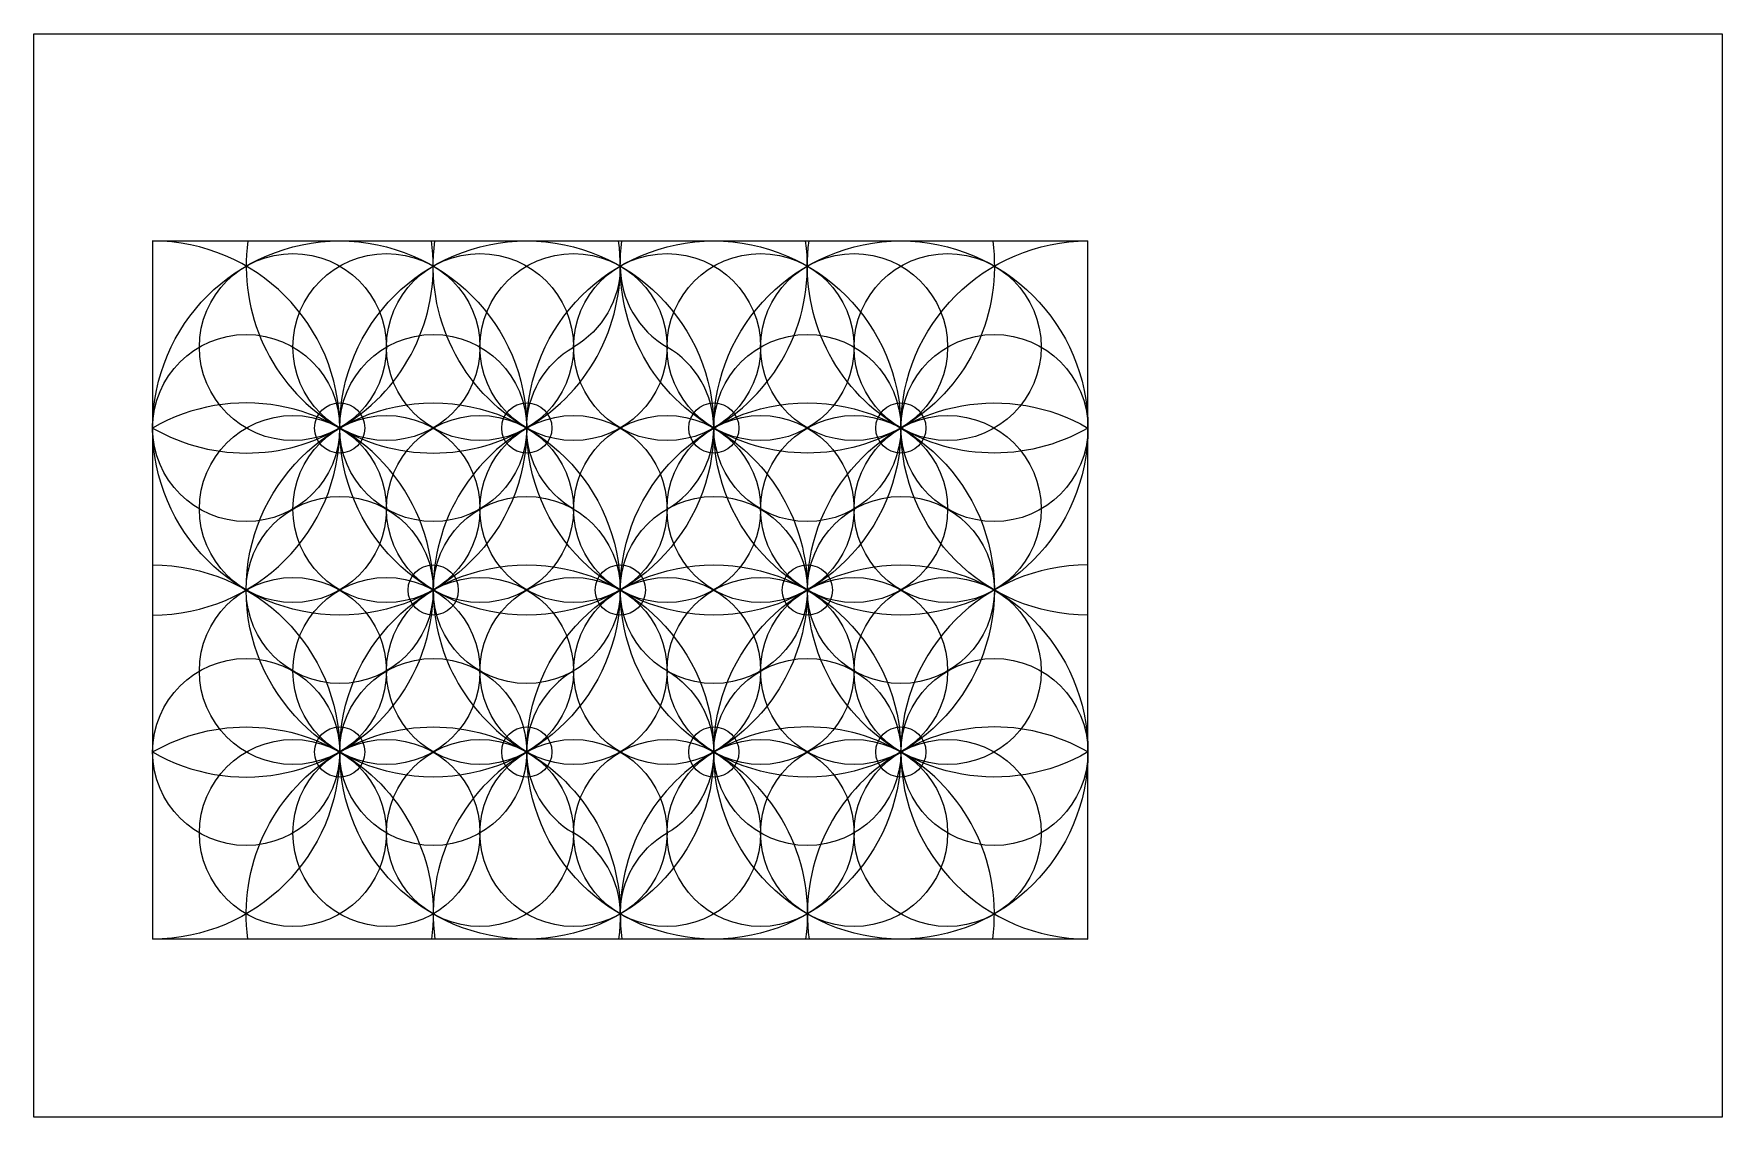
# Model space of a CAD drawing. Extents: x 0 to 1143, y 0 to 734.
import ezdxf

# ---------------------------------------------------------------- set-up
doc = ezdxf.new("R2010")
doc.units = 0
doc.layers.get('0').update_dxf_attribs({"linetype": 'CONTINUOUS'})

msp = doc.modelspace()

# ---------------------------------------------------------------- linework, layer by layer
at = {"color": 7}
for points in [[(0, 733.5), (1143, 733.5), (1143, 0), (0, 0)], [(238.757844, 521.415604)], [(302.070162, 521.415604)], [(365.382479, 521.415604)], [(428.694797, 521.415604)], [(492.007115, 521.415604)], [(555.319432, 521.415604)], [(618.63175, 521.415604)], [(681.944068, 521.415604)], [(207.101685, 466.585529)], [(224.085336, 466.585529)], [(333.72632, 466.585529)], [(333.72632, 466.585529)], [(350.709972, 466.585529)], [(460.350956, 466.585529)], [(477.334607, 466.585529)], [(586.975591, 466.585529)], [(586.975591, 466.585529)], [(603.959243, 466.585529)], [(713.600227, 466.585529)], [(713.600227, 466.585529)], [(238.757844, 411.755453)], [(302.070162, 411.755453)], [(365.382479, 411.755453)], [(428.694797, 411.755453)], [(492.007115, 411.755453)], [(555.319432, 411.755453)], [(618.63175, 411.755453)], [(681.944068, 411.755453)], [(270.414003, 356.925378)], [(287.397654, 356.925378)], [(397.038638, 356.925378)], [(397.038638, 356.925378)], [(397.038638, 356.925378)], [(414.022289, 356.925378)], [(523.663273, 356.925378)], [(540.646925, 356.925378)], [(650.287909, 356.925378)], [(650.287909, 356.925378)], [(238.757844, 302.095302)], [(302.070162, 302.095302)], [(365.382479, 302.095302)], [(428.694797, 302.095302)], [(492.007115, 302.095302)], [(492.007115, 302.095302)], [(555.319432, 302.095302)], [(618.63175, 302.095302)], [(681.944068, 302.095302)], [(207.101685, 247.265227)], [(224.085336, 247.265227)], [(333.72632, 247.265227)], [(350.709972, 247.265227)], [(460.350956, 247.265227)], [(477.334607, 247.265227)], [(586.975591, 247.265227)], [(586.975591, 247.265227)], [(603.959243, 247.265227)], [(713.600227, 247.265227)], [(713.600227, 247.265227)], [(238.757844, 192.435151)], [(302.070162, 192.435151)], [(365.382479, 192.435151)], [(428.694797, 192.435151)], [(492.007115, 192.435151)], [(555.319432, 192.435151)], [(618.63175, 192.435151)], [(681.944068, 192.435151)]]:
    msp.add_lwpolyline(points, close=True, dxfattribs=at)
for points in [[(80.47705, 593.210164), (713.600227, 593.210164)], [(80.47705, 593.210164), (80.47705, 120.640591)], [(713.600227, 120.640591), (713.600227, 593.210164)], [(713.600227, 120.640591), (80.47705, 120.640591)]]:
    msp.add_lwpolyline(points, dxfattribs=at)
for points in [[(80.47705, 466.585529), (80.47705, 536.518384), (137.16883, 593.210164), (207.101685, 593.210164)], [(207.101685, 466.585529), (207.101685, 536.518384), (150.409905, 593.210164), (80.47705, 593.210164)], [(112.133208, 521.415604), (112.133208, 556.382032), (140.479099, 584.727922), (175.445526, 584.727922)], [(144.930918, 593.210164), (138.323758, 544.338248), (160.692466, 496.076475), (202.254837, 469.530515)], [(175.445526, 521.415604), (175.445526, 556.382032), (203.791416, 584.727922), (238.757844, 584.727922)], [(175.445526, 584.727922), (210.411954, 584.727922), (238.757844, 556.382032), (238.757844, 521.415604)], [(207.101685, 466.585529), (207.101685, 536.518384), (263.793465, 593.210164), (333.72632, 593.210164)], [(207.101685, 593.210164), (277.03454, 593.210164), (333.72632, 536.518384), (333.72632, 466.585529)], [(214.32128, 471.083673), (254.428053, 497.983192), (275.742381, 545.353321), (269.272452, 593.210164)], [(238.757844, 584.727922), (273.724271, 584.727922), (302.070162, 556.382032), (302.070162, 521.415604)], [(238.757844, 521.415604), (238.757844, 556.382032), (267.103734, 584.727922), (302.070162, 584.727922)], [(333.72632, 466.585529), (289.234023, 492.273169), (264.672571, 542.298045), (271.555553, 593.210164)], [(302.070162, 584.727922), (337.036589, 584.727922), (365.382479, 556.382032), (365.382479, 521.415604)], [(302.070162, 521.415604), (302.070162, 556.382032), (330.416052, 584.727922), (365.382479, 584.727922)], [(333.72632, 466.585529), (333.72632, 536.518384), (390.418101, 593.210164), (460.350956, 593.210164)], [(333.72632, 593.210164), (403.659175, 593.210164), (460.350956, 536.518384), (460.350956, 466.585529)], [(338.573168, 469.530515), (380.13554, 496.076475), (402.504248, 544.338248), (395.897087, 593.210164)], [(365.382479, 521.415604), (365.382479, 556.382032), (393.728369, 584.727922), (428.694797, 584.727922)], [(365.382479, 584.727922), (400.348907, 584.727922), (428.694797, 556.382032), (428.694797, 521.415604)], [(455.504108, 469.530515), (413.941736, 496.076475), (391.573028, 544.338248), (398.180189, 593.210164)], [(428.694797, 584.727922), (463.661224, 584.727922), (492.007115, 556.382032), (492.007115, 521.415604)], [(428.694797, 521.415604), (428.694797, 556.382032), (457.040687, 584.727922), (492.007115, 584.727922)], [(460.350956, 593.210164), (530.283811, 593.210164), (586.975591, 536.518384), (586.975591, 466.585529)], [(460.350956, 466.585529), (460.350956, 536.518384), (517.042736, 593.210164), (586.975591, 593.210164)], [(460.350956, 466.585529), (504.843253, 492.273169), (529.404705, 542.298045), (522.521723, 593.210164)], [(492.007115, 521.415604), (492.007115, 556.382032), (520.353005, 584.727922), (555.319432, 584.727922)], [(492.007115, 584.727922), (526.973542, 584.727922), (555.319432, 556.382032), (555.319432, 521.415604)], [(579.755997, 471.083673), (539.649223, 497.983192), (518.334895, 545.353321), (524.804824, 593.210164)], [(555.319432, 521.415604), (555.319432, 556.382032), (583.665322, 584.727922), (618.63175, 584.727922)], [(555.319432, 584.727922), (590.28586, 584.727922), (618.63175, 556.382032), (618.63175, 521.415604)], [(586.975591, 593.210164), (656.908446, 593.210164), (713.600227, 536.518384), (713.600227, 466.585529)], [(586.975591, 466.585529), (586.975591, 536.518384), (643.667371, 593.210164), (713.600227, 593.210164)], [(649.146358, 593.210164), (655.753519, 544.338248), (633.38481, 496.076475), (591.822439, 469.530515)], [(618.63175, 584.727922), (653.598178, 584.727922), (681.944068, 556.382032), (681.944068, 521.415604)], [(397.038638, 576.24568), (397.038638, 553.626367), (384.971379, 532.72526), (365.382479, 521.415604)], [(397.038638, 576.24568), (397.038638, 553.626367), (384.971379, 532.72526), (365.382479, 521.415604)], [(397.038638, 576.24568), (397.038638, 553.626367), (409.105898, 532.72526), (428.694797, 521.415604)], [(80.47705, 466.585529), (80.47705, 501.551956), (108.82294, 529.897846), (143.789367, 529.897846)], [(143.789367, 529.897846), (178.755795, 529.897846), (207.101685, 501.551956), (207.101685, 466.585529)], [(207.101685, 466.585529), (207.101685, 501.551956), (235.447575, 529.897846), (270.414003, 529.897846)], [(270.414003, 529.897846), (305.38043, 529.897846), (333.72632, 501.551956), (333.72632, 466.585529)], [(460.350956, 466.585529), (460.350956, 501.551956), (488.696846, 529.897846), (523.663273, 529.897846)], [(523.663273, 529.897846), (558.629701, 529.897846), (586.975591, 501.551956), (586.975591, 466.585529)], [(586.975591, 466.585529), (586.975591, 501.551956), (615.321481, 529.897846), (650.287909, 529.897846)], [(650.287909, 529.897846), (685.254336, 529.897846), (713.600227, 501.551956), (713.600227, 466.585529)], [(175.445526, 458.103287), (140.479099, 458.103287), (112.133208, 486.449177), (112.133208, 521.415604)], [(238.757844, 458.103287), (203.791416, 458.103287), (175.445526, 486.449177), (175.445526, 521.415604)], [(238.757844, 521.415604), (238.757844, 486.449177), (210.411954, 458.103287), (175.445526, 458.103287)], [(302.070162, 521.415604), (302.070162, 486.449177), (273.724271, 458.103287), (238.757844, 458.103287)], [(302.070162, 458.103287), (267.103734, 458.103287), (238.757844, 486.449177), (238.757844, 521.415604)], [(365.382479, 521.415604), (365.382479, 486.449177), (337.036589, 458.103287), (302.070162, 458.103287)], [(365.382479, 458.103287), (330.416052, 458.103287), (302.070162, 486.449177), (302.070162, 521.415604)], [(333.72632, 466.585529), (333.72632, 489.204841), (345.79358, 510.105948), (365.382479, 521.415604)], [(428.694797, 458.103287), (393.728369, 458.103287), (365.382479, 486.449177), (365.382479, 521.415604)], [(428.694797, 521.415604), (428.694797, 486.449177), (400.348907, 458.103287), (365.382479, 458.103287)], [(492.007115, 521.415604), (492.007115, 486.449177), (463.661224, 458.103287), (428.694797, 458.103287)], [(492.007115, 458.103287), (457.040687, 458.103287), (428.694797, 486.449177), (428.694797, 521.415604)], [(460.350956, 466.585529), (460.350956, 489.204841), (448.283696, 510.105948), (428.694797, 521.415604)], [(555.319432, 458.103287), (520.353005, 458.103287), (492.007115, 486.449177), (492.007115, 521.415604)], [(555.319432, 521.415604), (555.319432, 486.449177), (526.973542, 458.103287), (492.007115, 458.103287)], [(618.63175, 458.103287), (583.665322, 458.103287), (555.319432, 486.449177), (555.319432, 521.415604)], [(618.63175, 521.415604), (618.63175, 486.449177), (590.28586, 458.103287), (555.319432, 458.103287)], [(681.944068, 521.415604), (681.944068, 486.449177), (653.598178, 458.103287), (618.63175, 458.103287)], [(240.789466, 438.318124), (201.290083, 485.391656), (133.694424, 497.310594), (80.47705, 466.585529)], [(553.287811, 438.318124), (592.787193, 485.391656), (660.382852, 497.310594), (713.600227, 466.585529)], [(143.789367, 356.925378), (143.789367, 426.858233), (200.481148, 483.550013), (270.414003, 483.550013)], [(143.789367, 356.925378), (143.789367, 426.858233), (200.481148, 483.550013), (270.414003, 483.550013)], [(190.118034, 466.585529), (190.118034, 475.96534), (197.721873, 483.56918), (207.101685, 483.56918)], [(207.101685, 483.56918), (216.481497, 483.56918), (224.085336, 475.96534), (224.085336, 466.585529)], [(270.414003, 483.550013), (340.346858, 483.550013), (397.038638, 426.858233), (397.038638, 356.925378)], [(270.414003, 483.550013), (340.346858, 483.550013), (397.038638, 426.858233), (397.038638, 356.925378)], [(316.742669, 466.585529), (316.742669, 475.96534), (324.346509, 483.56918), (333.72632, 483.56918)], [(333.72632, 483.56918), (343.106132, 483.56918), (350.709972, 475.96534), (350.709972, 466.585529)], [(397.038638, 356.925378), (397.038638, 426.858233), (453.730418, 483.550013), (523.663273, 483.550013)], [(443.367304, 466.585529), (443.367304, 475.96534), (450.971144, 483.56918), (460.350956, 483.56918)], [(460.350956, 483.56918), (469.730767, 483.56918), (477.334607, 475.96534), (477.334607, 466.585529)], [(523.663273, 483.550013), (593.596129, 483.550013), (650.287909, 426.858233), (650.287909, 356.925378)], [(569.99194, 466.585529), (569.99194, 475.96534), (577.59578, 483.56918), (586.975591, 483.56918)], [(586.975591, 483.56918), (596.355403, 483.56918), (603.959243, 475.96534), (603.959243, 466.585529)], [(80.47705, 466.585529), (122.299329, 442.439424), (174.214506, 444.184154), (214.32128, 471.083673)], [(112.133208, 411.755453), (112.133208, 446.721881), (140.479099, 475.067771), (175.445526, 475.067771)], [(175.445526, 411.755453), (175.445526, 446.721881), (203.791416, 475.067771), (238.757844, 475.067771)], [(175.445526, 475.067771), (210.411954, 475.067771), (238.757844, 446.721881), (238.757844, 411.755453)], [(202.254837, 469.530515), (243.817209, 442.984554), (297.010797, 442.984554), (338.573168, 469.530515)], [(238.757844, 475.067771), (273.724271, 475.067771), (302.070162, 446.721881), (302.070162, 411.755453)], [(238.757844, 411.755453), (238.757844, 446.721881), (267.103734, 475.067771), (302.070162, 475.067771)], [(302.070162, 475.067771), (337.036589, 475.067771), (365.382479, 446.721881), (365.382479, 411.755453)], [(302.070162, 411.755453), (302.070162, 446.721881), (330.416052, 475.067771), (365.382479, 475.067771)], [(365.382479, 411.755453), (365.382479, 446.721881), (393.728369, 475.067771), (428.694797, 475.067771)], [(365.382479, 475.067771), (400.348907, 475.067771), (428.694797, 446.721881), (428.694797, 411.755453)], [(428.694797, 475.067771), (463.661224, 475.067771), (492.007115, 446.721881), (492.007115, 411.755453)], [(428.694797, 411.755453), (428.694797, 446.721881), (457.040687, 475.067771), (492.007115, 475.067771)], [(591.822439, 469.530515), (550.260068, 442.984554), (497.066479, 442.984554), (455.504108, 469.530515)], [(492.007115, 411.755453), (492.007115, 446.721881), (520.353005, 475.067771), (555.319432, 475.067771)], [(492.007115, 475.067771), (526.973542, 475.067771), (555.319432, 446.721881), (555.319432, 411.755453)], [(555.319432, 475.067771), (590.28586, 475.067771), (618.63175, 446.721881), (618.63175, 411.755453)], [(555.319432, 411.755453), (555.319432, 446.721881), (583.665322, 475.067771), (618.63175, 475.067771)], [(713.600227, 466.585529), (671.777947, 442.439424), (619.86277, 444.184154), (579.755997, 471.083673)], [(618.63175, 475.067771), (653.598178, 475.067771), (681.944068, 446.721881), (681.944068, 411.755453)], [(207.101685, 339.960893), (137.16883, 339.960893), (80.47705, 396.652674), (80.47705, 466.585529)], [(80.47705, 339.960893), (150.409905, 339.960893), (207.101685, 396.652674), (207.101685, 466.585529)], [(143.789367, 403.273211), (108.82294, 403.273211), (80.47705, 431.619101), (80.47705, 466.585529)], [(207.101685, 466.585529), (207.101685, 431.619101), (178.755795, 403.273211), (143.789367, 403.273211)], [(207.101685, 449.601877), (197.721873, 449.601877), (190.118034, 457.205717), (190.118034, 466.585529)], [(333.72632, 339.960893), (263.793465, 339.960893), (207.101685, 396.652674), (207.101685, 466.585529)], [(333.72632, 466.585529), (333.72632, 396.652674), (277.03454, 339.960893), (207.101685, 339.960893)], [(270.414003, 403.273211), (235.447575, 403.273211), (207.101685, 431.619101), (207.101685, 466.585529)], [(224.085336, 466.585529), (224.085336, 457.205717), (216.481497, 449.601877), (207.101685, 449.601877)], [(333.72632, 466.585529), (294.548522, 443.966216), (270.414003, 402.164003), (270.414003, 356.925378)], [(333.72632, 466.585529), (333.72632, 431.619101), (305.38043, 403.273211), (270.414003, 403.273211)], [(333.72632, 449.601877), (324.346509, 449.601877), (316.742669, 457.205717), (316.742669, 466.585529)], [(460.350956, 339.960893), (390.418101, 339.960893), (333.72632, 396.652674), (333.72632, 466.585529)], [(460.350956, 466.585529), (460.350956, 396.652674), (403.659175, 339.960893), (333.72632, 339.960893)], [(365.382479, 411.755453), (345.79358, 423.065109), (333.72632, 443.966216), (333.72632, 466.585529)], [(350.709972, 466.585529), (350.709972, 457.205717), (343.106132, 449.601877), (333.72632, 449.601877)], [(428.694797, 411.755453), (448.283696, 423.065109), (460.350956, 443.966216), (460.350956, 466.585529)], [(460.350956, 449.601877), (450.971144, 449.601877), (443.367304, 457.205717), (443.367304, 466.585529)], [(586.975591, 466.585529), (586.975591, 396.652674), (530.283811, 339.960893), (460.350956, 339.960893)], [(586.975591, 339.960893), (517.042736, 339.960893), (460.350956, 396.652674), (460.350956, 466.585529)], [(460.350956, 466.585529), (499.528754, 443.966216), (523.663273, 402.164003), (523.663273, 356.925378)], [(523.663273, 403.273211), (488.696846, 403.273211), (460.350956, 431.619101), (460.350956, 466.585529)], [(477.334607, 466.585529), (477.334607, 457.205717), (469.730767, 449.601877), (460.350956, 449.601877)], [(586.975591, 466.585529), (586.975591, 431.619101), (558.629701, 403.273211), (523.663273, 403.273211)], [(586.975591, 449.601877), (577.59578, 449.601877), (569.99194, 457.205717), (569.99194, 466.585529)], [(713.600227, 466.585529), (713.600227, 396.652674), (656.908446, 339.960893), (586.975591, 339.960893)], [(713.600227, 339.960893), (643.667371, 339.960893), (586.975591, 396.652674), (586.975591, 466.585529)], [(650.287909, 403.273211), (615.321481, 403.273211), (586.975591, 431.619101), (586.975591, 466.585529)], [(603.959243, 466.585529), (603.959243, 457.205717), (596.355403, 449.601877), (586.975591, 449.601877)], [(713.600227, 466.585529), (713.600227, 431.619101), (685.254336, 403.273211), (650.287909, 403.273211)], [(240.789466, 275.532631), (280.288848, 322.606162), (280.288848, 391.244593), (240.789466, 438.318124)], [(553.287811, 275.532631), (513.788428, 322.606162), (513.788428, 391.244593), (553.287811, 438.318124)], [(175.445526, 348.443136), (140.479099, 348.443136), (112.133208, 376.789026), (112.133208, 411.755453)], [(143.789367, 356.925378), (143.789367, 391.891805), (172.135257, 420.237695), (207.101685, 420.237695)], [(238.757844, 348.443136), (203.791416, 348.443136), (175.445526, 376.789026), (175.445526, 411.755453)], [(238.757844, 411.755453), (238.757844, 376.789026), (210.411954, 348.443136), (175.445526, 348.443136)], [(207.101685, 420.237695), (242.068113, 420.237695), (270.414003, 391.891805), (270.414003, 356.925378)], [(302.070162, 411.755453), (302.070162, 376.789026), (273.724271, 348.443136), (238.757844, 348.443136)], [(302.070162, 348.443136), (267.103734, 348.443136), (238.757844, 376.789026), (238.757844, 411.755453)], [(270.414003, 356.925378), (270.414003, 391.891805), (298.759893, 420.237695), (333.72632, 420.237695)], [(365.382479, 411.755453), (365.382479, 376.789026), (337.036589, 348.443136), (302.070162, 348.443136)], [(365.382479, 348.443136), (330.416052, 348.443136), (302.070162, 376.789026), (302.070162, 411.755453)], [(333.72632, 420.237695), (368.692748, 420.237695), (397.038638, 391.891805), (397.038638, 356.925378)], [(428.694797, 348.443136), (393.728369, 348.443136), (365.382479, 376.789026), (365.382479, 411.755453)], [(428.694797, 411.755453), (428.694797, 376.789026), (400.348907, 348.443136), (365.382479, 348.443136)], [(397.038638, 356.925378), (397.038638, 391.891805), (425.384528, 420.237695), (460.350956, 420.237695)], [(492.007115, 411.755453), (492.007115, 376.789026), (463.661224, 348.443136), (428.694797, 348.443136)], [(492.007115, 348.443136), (457.040687, 348.443136), (428.694797, 376.789026), (428.694797, 411.755453)], [(460.350956, 420.237695), (495.317383, 420.237695), (523.663273, 391.891805), (523.663273, 356.925378)], [(555.319432, 348.443136), (520.353005, 348.443136), (492.007115, 376.789026), (492.007115, 411.755453)], [(555.319432, 411.755453), (555.319432, 376.789026), (526.973542, 348.443136), (492.007115, 348.443136)], [(523.663273, 356.925378), (523.663273, 391.891805), (552.009164, 420.237695), (586.975591, 420.237695)], [(618.63175, 411.755453), (618.63175, 376.789026), (590.28586, 348.443136), (555.319432, 348.443136)], [(618.63175, 348.443136), (583.665322, 348.443136), (555.319432, 376.789026), (555.319432, 411.755453)], [(586.975591, 420.237695), (621.942019, 420.237695), (650.287909, 391.891805), (650.287909, 356.925378)], [(681.944068, 411.755453), (681.944068, 376.789026), (653.598178, 348.443136), (618.63175, 348.443136)], [(80.47705, 373.889862), (150.409905, 373.889862), (207.101685, 317.198082), (207.101685, 247.265227)], [(207.101685, 247.265227), (207.101685, 317.198082), (263.793465, 373.889862), (333.72632, 373.889862)], [(253.430351, 356.925378), (253.430351, 366.305189), (261.034191, 373.909029), (270.414003, 373.909029)], [(270.414003, 373.909029), (279.793814, 373.909029), (287.397654, 366.305189), (287.397654, 356.925378)], [(333.72632, 373.889862), (403.659175, 373.889862), (460.350956, 317.198082), (460.350956, 247.265227)], [(333.72632, 247.265227), (333.72632, 317.198082), (390.418101, 373.889862), (460.350956, 373.889862)], [(380.054987, 356.925378), (380.054987, 366.305189), (387.658826, 373.909029), (397.038638, 373.909029)], [(397.038638, 373.909029), (406.41845, 373.909029), (414.022289, 366.305189), (414.022289, 356.925378)], [(460.350956, 373.889862), (530.283811, 373.889862), (586.975591, 317.198082), (586.975591, 247.265227)], [(460.350956, 247.265227), (460.350956, 317.198082), (517.042736, 373.889862), (586.975591, 373.889862)], [(506.679622, 356.925378), (506.679622, 366.305189), (514.283462, 373.909029), (523.663273, 373.909029)], [(523.663273, 373.909029), (533.043085, 373.909029), (540.646925, 366.305189), (540.646925, 356.925378)], [(586.975591, 373.889862), (656.908446, 373.889862), (713.600227, 317.198082), (713.600227, 247.265227)], [(713.600227, 373.889862), (643.667371, 373.889862), (586.975591, 317.198082), (586.975591, 247.265227)], [(112.133208, 302.095302), (112.133208, 337.06173), (140.479099, 365.40762), (175.445526, 365.40762)], [(270.414003, 230.300742), (200.481148, 230.300742), (143.789367, 286.992523), (143.789367, 356.925378)], [(270.414003, 230.300742), (200.481148, 230.300742), (143.789367, 286.992523), (143.789367, 356.925378)], [(207.101685, 293.61306), (172.135257, 293.61306), (143.789367, 321.95895), (143.789367, 356.925378)], [(175.445526, 302.095302), (175.445526, 337.06173), (203.791416, 365.40762), (238.757844, 365.40762)], [(175.445526, 365.40762), (210.411954, 365.40762), (238.757844, 337.06173), (238.757844, 302.095302)], [(270.414003, 356.925378), (270.414003, 321.95895), (242.068113, 293.61306), (207.101685, 293.61306)], [(238.757844, 365.40762), (273.724271, 365.40762), (302.070162, 337.06173), (302.070162, 302.095302)], [(238.757844, 302.095302), (238.757844, 337.06173), (267.103734, 365.40762), (302.070162, 365.40762)], [(270.414003, 339.941726), (261.034191, 339.941726), (253.430351, 347.545566), (253.430351, 356.925378)], [(397.038638, 356.925378), (397.038638, 286.992523), (340.346858, 230.300742), (270.414003, 230.300742)], [(397.038638, 356.925378), (397.038638, 286.992523), (340.346858, 230.300742), (270.414003, 230.300742)], [(270.414003, 356.925378), (270.414003, 311.686753), (294.548522, 269.884539), (333.72632, 247.265227)], [(333.72632, 293.61306), (298.759893, 293.61306), (270.414003, 321.95895), (270.414003, 356.925378)], [(287.397654, 356.925378), (287.397654, 347.545566), (279.793814, 339.941726), (270.414003, 339.941726)], [(302.070162, 365.40762), (337.036589, 365.40762), (365.382479, 337.06173), (365.382479, 302.095302)], [(302.070162, 302.095302), (302.070162, 337.06173), (330.416052, 365.40762), (365.382479, 365.40762)], [(397.038638, 356.925378), (397.038638, 321.95895), (368.692748, 293.61306), (333.72632, 293.61306)], [(365.382479, 302.095302), (365.382479, 337.06173), (393.728369, 365.40762), (428.694797, 365.40762)], [(365.382479, 365.40762), (400.348907, 365.40762), (428.694797, 337.06173), (428.694797, 302.095302)], [(365.382479, 302.095302), (365.382479, 337.06173), (393.728369, 365.40762), (428.694797, 365.40762)], [(397.038638, 339.941726), (387.658826, 339.941726), (380.054987, 347.545566), (380.054987, 356.925378)], [(523.663273, 230.300742), (453.730418, 230.300742), (397.038638, 286.992523), (397.038638, 356.925378)], [(460.350956, 293.61306), (425.384528, 293.61306), (397.038638, 321.95895), (397.038638, 356.925378)], [(414.022289, 356.925378), (414.022289, 347.545566), (406.41845, 339.941726), (397.038638, 339.941726)], [(428.694797, 365.40762), (463.661224, 365.40762), (492.007115, 337.06173), (492.007115, 302.095302)], [(428.694797, 365.40762), (463.661224, 365.40762), (492.007115, 337.06173), (492.007115, 302.095302)], [(428.694797, 302.095302), (428.694797, 337.06173), (457.040687, 365.40762), (492.007115, 365.40762)], [(523.663273, 356.925378), (523.663273, 311.686753), (499.528754, 269.884539), (460.350956, 247.265227)], [(523.663273, 356.925378), (523.663273, 321.95895), (495.317383, 293.61306), (460.350956, 293.61306)], [(492.007115, 302.095302), (492.007115, 337.06173), (520.353005, 365.40762), (555.319432, 365.40762)], [(492.007115, 365.40762), (526.973542, 365.40762), (555.319432, 337.06173), (555.319432, 302.095302)], [(523.663273, 339.941726), (514.283462, 339.941726), (506.679622, 347.545566), (506.679622, 356.925378)], [(650.287909, 356.925378), (650.287909, 286.992523), (593.596129, 230.300742), (523.663273, 230.300742)], [(586.975591, 293.61306), (552.009164, 293.61306), (523.663273, 321.95895), (523.663273, 356.925378)], [(540.646925, 356.925378), (540.646925, 347.545566), (533.043085, 339.941726), (523.663273, 339.941726)], [(555.319432, 365.40762), (590.28586, 365.40762), (618.63175, 337.06173), (618.63175, 302.095302)], [(555.319432, 302.095302), (555.319432, 337.06173), (583.665322, 365.40762), (618.63175, 365.40762)], [(650.287909, 356.925378), (650.287909, 321.95895), (621.942019, 293.61306), (586.975591, 293.61306)], [(618.63175, 365.40762), (653.598178, 365.40762), (681.944068, 337.06173), (681.944068, 302.095302)], [(80.47705, 247.265227), (80.47705, 282.231654), (108.82294, 310.577544), (143.789367, 310.577544)], [(143.789367, 310.577544), (178.755795, 310.577544), (207.101685, 282.231654), (207.101685, 247.265227)], [(207.101685, 247.265227), (207.101685, 282.231654), (235.447575, 310.577544), (270.414003, 310.577544)], [(270.414003, 310.577544), (305.38043, 310.577544), (333.72632, 282.231654), (333.72632, 247.265227)], [(460.350956, 247.265227), (460.350956, 282.231654), (488.696846, 310.577544), (523.663273, 310.577544)], [(523.663273, 310.577544), (558.629701, 310.577544), (586.975591, 282.231654), (586.975591, 247.265227)], [(586.975591, 247.265227), (586.975591, 282.231654), (615.321481, 310.577544), (650.287909, 310.577544)], [(650.287909, 310.577544), (685.254336, 310.577544), (713.600227, 282.231654), (713.600227, 247.265227)], [(175.445526, 238.782985), (140.479099, 238.782985), (112.133208, 267.128875), (112.133208, 302.095302)], [(238.757844, 238.782985), (203.791416, 238.782985), (175.445526, 267.128875), (175.445526, 302.095302)], [(238.757844, 302.095302), (238.757844, 267.128875), (210.411954, 238.782985), (175.445526, 238.782985)], [(302.070162, 302.095302), (302.070162, 267.128875), (273.724271, 238.782985), (238.757844, 238.782985)], [(302.070162, 238.782985), (267.103734, 238.782985), (238.757844, 267.128875), (238.757844, 302.095302)], [(365.382479, 302.095302), (365.382479, 267.128875), (337.036589, 238.782985), (302.070162, 238.782985)], [(365.382479, 238.782985), (330.416052, 238.782985), (302.070162, 267.128875), (302.070162, 302.095302)], [(365.382479, 302.095302), (345.79358, 290.785646), (333.72632, 269.884539), (333.72632, 247.265227)], [(428.694797, 238.782985), (393.728369, 238.782985), (365.382479, 267.128875), (365.382479, 302.095302)], [(428.694797, 302.095302), (428.694797, 267.128875), (400.348907, 238.782985), (365.382479, 238.782985)], [(428.694797, 238.782985), (393.728369, 238.782985), (365.382479, 267.128875), (365.382479, 302.095302)], [(492.007115, 302.095302), (492.007115, 267.128875), (463.661224, 238.782985), (428.694797, 238.782985)], [(492.007115, 302.095302), (492.007115, 267.128875), (463.661224, 238.782985), (428.694797, 238.782985)], [(492.007115, 238.782985), (457.040687, 238.782985), (428.694797, 267.128875), (428.694797, 302.095302)], [(428.694797, 302.095302), (448.283696, 290.785646), (460.350956, 269.884539), (460.350956, 247.265227)], [(555.319432, 238.782985), (520.353005, 238.782985), (492.007115, 267.128875), (492.007115, 302.095302)], [(555.319432, 302.095302), (555.319432, 267.128875), (526.973542, 238.782985), (492.007115, 238.782985)], [(618.63175, 302.095302), (618.63175, 267.128875), (590.28586, 238.782985), (555.319432, 238.782985)], [(618.63175, 238.782985), (583.665322, 238.782985), (555.319432, 267.128875), (555.319432, 302.095302)], [(681.944068, 302.095302), (681.944068, 267.128875), (653.598178, 238.782985), (618.63175, 238.782985)], [(80.47705, 247.265227), (133.694424, 216.540161), (201.290083, 228.4591), (240.789466, 275.532631)], [(713.600227, 247.265227), (660.382852, 216.540161), (592.787193, 228.4591), (553.287811, 275.532631)], [(80.47705, 247.265227), (122.299329, 271.411331), (174.214506, 269.666602), (214.32128, 242.767082)], [(190.118034, 247.265227), (190.118034, 256.645038), (197.721873, 264.248878), (207.101685, 264.248878)], [(202.254837, 244.320241), (243.817209, 270.866201), (297.010797, 270.866201), (338.573168, 244.320241)], [(207.101685, 264.248878), (216.481497, 264.248878), (224.085336, 256.645038), (224.085336, 247.265227)], [(316.742669, 247.265227), (316.742669, 256.645038), (324.346509, 264.248878), (333.72632, 264.248878)], [(333.72632, 264.248878), (343.106132, 264.248878), (350.709972, 256.645038), (350.709972, 247.265227)], [(443.367304, 247.265227), (443.367304, 256.645038), (450.971144, 264.248878), (460.350956, 264.248878)], [(591.822439, 244.320241), (550.260068, 270.866201), (497.066479, 270.866201), (455.504108, 244.320241)], [(460.350956, 264.248878), (469.730767, 264.248878), (477.334607, 256.645038), (477.334607, 247.265227)], [(569.99194, 247.265227), (569.99194, 256.645038), (577.59578, 264.248878), (586.975591, 264.248878)], [(713.600227, 247.265227), (671.777947, 271.411331), (619.86277, 269.666602), (579.755997, 242.767082)], [(586.975591, 264.248878), (596.355403, 264.248878), (603.959243, 256.645038), (603.959243, 247.265227)], [(112.133208, 192.435151), (112.133208, 227.401579), (140.479099, 255.747469), (175.445526, 255.747469)], [(175.445526, 192.435151), (175.445526, 227.401579), (203.791416, 255.747469), (238.757844, 255.747469)], [(175.445526, 255.747469), (210.411954, 255.747469), (238.757844, 227.401579), (238.757844, 192.435151)], [(238.757844, 255.747469), (273.724271, 255.747469), (302.070162, 227.401579), (302.070162, 192.435151)], [(238.757844, 192.435151), (238.757844, 227.401579), (267.103734, 255.747469), (302.070162, 255.747469)], [(302.070162, 192.435151), (302.070162, 227.401579), (330.416052, 255.747469), (365.382479, 255.747469)], [(302.070162, 255.747469), (337.036589, 255.747469), (365.382479, 227.401579), (365.382479, 192.435151)], [(365.382479, 255.747469), (400.348907, 255.747469), (428.694797, 227.401579), (428.694797, 192.435151)], [(365.382479, 192.435151), (365.382479, 227.401579), (393.728369, 255.747469), (428.694797, 255.747469)], [(428.694797, 192.435151), (428.694797, 227.401579), (457.040687, 255.747469), (492.007115, 255.747469)], [(428.694797, 255.747469), (463.661224, 255.747469), (492.007115, 227.401579), (492.007115, 192.435151)], [(492.007115, 255.747469), (526.973542, 255.747469), (555.319432, 227.401579), (555.319432, 192.435151)], [(492.007115, 192.435151), (492.007115, 227.401579), (520.353005, 255.747469), (555.319432, 255.747469)], [(555.319432, 255.747469), (590.28586, 255.747469), (618.63175, 227.401579), (618.63175, 192.435151)], [(555.319432, 192.435151), (555.319432, 227.401579), (583.665322, 255.747469), (618.63175, 255.747469)], [(618.63175, 255.747469), (653.598178, 255.747469), (681.944068, 227.401579), (681.944068, 192.435151)], [(207.101685, 247.265227), (207.101685, 177.332372), (150.409905, 120.640591), (80.47705, 120.640591)], [(143.789367, 183.952909), (108.82294, 183.952909), (80.47705, 212.298799), (80.47705, 247.265227)], [(144.930918, 120.640591), (138.323758, 169.512507), (160.692466, 217.77428), (202.254837, 244.320241)], [(207.101685, 247.265227), (207.101685, 212.298799), (178.755795, 183.952909), (143.789367, 183.952909)], [(207.101685, 230.281575), (197.721873, 230.281575), (190.118034, 237.885415), (190.118034, 247.265227)], [(333.72632, 120.640591), (263.793465, 120.640591), (207.101685, 177.332372), (207.101685, 247.265227)], [(270.414003, 183.952909), (235.447575, 183.952909), (207.101685, 212.298799), (207.101685, 247.265227)], [(224.085336, 247.265227), (224.085336, 237.885415), (216.481497, 230.281575), (207.101685, 230.281575)], [(214.32128, 242.767082), (254.428053, 215.867563), (275.742381, 168.497435), (269.272452, 120.640591)], [(333.72632, 247.265227), (289.234023, 221.577587), (264.672571, 171.552711), (271.555553, 120.640591)], [(333.72632, 247.265227), (333.72632, 212.298799), (305.38043, 183.952909), (270.414003, 183.952909)], [(333.72632, 230.281575), (324.346509, 230.281575), (316.742669, 237.885415), (316.742669, 247.265227)], [(460.350956, 247.265227), (460.350956, 177.332372), (403.659175, 120.640591), (333.72632, 120.640591)], [(460.350956, 120.640591), (390.418101, 120.640591), (333.72632, 177.332372), (333.72632, 247.265227)], [(333.72632, 247.265227), (333.72632, 224.645914), (345.79358, 203.744807), (365.382479, 192.435151)], [(350.709972, 247.265227), (350.709972, 237.885415), (343.106132, 230.281575), (333.72632, 230.281575)], [(338.573168, 244.320241), (380.13554, 217.77428), (402.504248, 169.512507), (395.897087, 120.640591)], [(455.504108, 244.320241), (413.941736, 217.77428), (391.573028, 169.512507), (398.180189, 120.640591)], [(460.350956, 247.265227), (460.350956, 224.645914), (448.283696, 203.744807), (428.694797, 192.435151)], [(460.350956, 230.281575), (450.971144, 230.281575), (443.367304, 237.885415), (443.367304, 247.265227)], [(586.975591, 247.265227), (586.975591, 177.332372), (530.283811, 120.640591), (460.350956, 120.640591)], [(586.975591, 120.640591), (517.042736, 120.640591), (460.350956, 177.332372), (460.350956, 247.265227)], [(460.350956, 247.265227), (504.843253, 221.577587), (529.404705, 171.552711), (522.521723, 120.640591)], [(523.663273, 183.952909), (488.696846, 183.952909), (460.350956, 212.298799), (460.350956, 247.265227)], [(477.334607, 247.265227), (477.334607, 237.885415), (469.730767, 230.281575), (460.350956, 230.281575)], [(579.755997, 242.767082), (539.649223, 215.867563), (518.334895, 168.497435), (524.804824, 120.640591)], [(586.975591, 247.265227), (586.975591, 212.298799), (558.629701, 183.952909), (523.663273, 183.952909)], [(586.975591, 230.281575), (577.59578, 230.281575), (569.99194, 237.885415), (569.99194, 247.265227)], [(713.600227, 247.265227), (713.600227, 177.332372), (656.908446, 120.640591), (586.975591, 120.640591)], [(586.975591, 247.265227), (586.975591, 177.332372), (643.667371, 120.640591), (713.600227, 120.640591)], [(650.287909, 183.952909), (615.321481, 183.952909), (586.975591, 212.298799), (586.975591, 247.265227)], [(603.959243, 247.265227), (603.959243, 237.885415), (596.355403, 230.281575), (586.975591, 230.281575)], [(649.146358, 120.640591), (655.753519, 169.512507), (633.38481, 217.77428), (591.822439, 244.320241)], [(713.600227, 247.265227), (713.600227, 212.298799), (685.254336, 183.952909), (650.287909, 183.952909)], [(175.445526, 129.122834), (140.479099, 129.122834), (112.133208, 157.468724), (112.133208, 192.435151)], [(238.757844, 129.122834), (203.791416, 129.122834), (175.445526, 157.468724), (175.445526, 192.435151)], [(238.757844, 192.435151), (238.757844, 157.468724), (210.411954, 129.122834), (175.445526, 129.122834)], [(302.070162, 192.435151), (302.070162, 157.468724), (273.724271, 129.122834), (238.757844, 129.122834)], [(302.070162, 129.122834), (267.103734, 129.122834), (238.757844, 157.468724), (238.757844, 192.435151)], [(365.382479, 129.122834), (330.416052, 129.122834), (302.070162, 157.468724), (302.070162, 192.435151)], [(365.382479, 192.435151), (365.382479, 157.468724), (337.036589, 129.122834), (302.070162, 129.122834)], [(428.694797, 192.435151), (428.694797, 157.468724), (400.348907, 129.122834), (365.382479, 129.122834)], [(428.694797, 129.122834), (393.728369, 129.122834), (365.382479, 157.468724), (365.382479, 192.435151)], [(397.038638, 137.605076), (397.038638, 160.224388), (384.971379, 181.125495), (365.382479, 192.435151)], [(397.038638, 137.605076), (397.038638, 160.224388), (409.105898, 181.125495), (428.694797, 192.435151)], [(492.007115, 129.122834), (457.040687, 129.122834), (428.694797, 157.468724), (428.694797, 192.435151)], [(492.007115, 192.435151), (492.007115, 157.468724), (463.661224, 129.122834), (428.694797, 129.122834)], [(555.319432, 192.435151), (555.319432, 157.468724), (526.973542, 129.122834), (492.007115, 129.122834)], [(555.319432, 129.122834), (520.353005, 129.122834), (492.007115, 157.468724), (492.007115, 192.435151)], [(618.63175, 192.435151), (618.63175, 157.468724), (590.28586, 129.122834), (555.319432, 129.122834)], [(618.63175, 129.122834), (583.665322, 129.122834), (555.319432, 157.468724), (555.319432, 192.435151)], [(681.944068, 192.435151), (681.944068, 157.468724), (653.598178, 129.122834), (618.63175, 129.122834)]]:
    msp.add_open_spline(points, degree=3, dxfattribs=at)

doc.saveas('drawing.dxf')
